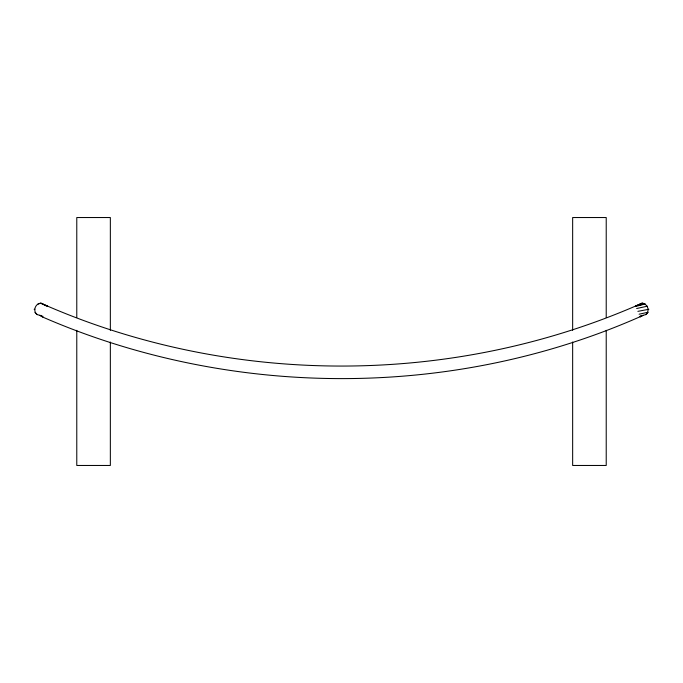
<?xml version="1.0" encoding="UTF-8"?>
<svg xmlns="http://www.w3.org/2000/svg" width="683" height="683" viewBox="0 0 683 683"><rect width="100%" height="100%" fill="white"/><g stroke="black" fill="none" stroke-linecap="round" stroke-linejoin="round"><path stroke-width="1.02" d="M645.751 314.65L645.887 314.547A6.198 5.421 66.5 0 0 647.706 312.319L648.176 309.279L647.168 306.24L644.94 304.012L642.105 303.201L637.948 304.977M642.652 315.478L643.198 315.358C454.929 399.529 231.614 399.29 42.67 317.049L43.003 316.289M648.022 312.379L645.887 314.547L639.997 316.289L640.33 317.049M638.477 305.045L642.105 303.201A6.198 5.421 66.5 0 1 644.94 304.012L635.753 306.428M642.105 303.201C453.119 387.013 229.881 387.013 40.895 303.201L38.06 304.012M640.799 316.058L643.198 315.358M639.1 314.206L647.706 312.319M636.65 308.511L647.168 306.24M637.879 311.354L648.85 309.279M34.978 312.379L37.249 314.65M635.421 305.668L644.94 304.012M34.15 309.279L34.824 309.279M45.676 305.335L47.579 305.668M42.67 317.049L39.802 315.358L40.348 315.478M39.802 315.358L42.201 316.058M41.04 315.708L37.113 314.547A6.198 5.421 -66.5 0 1 35.149 307.709A6.198 5.421 -66.5 0 1 40.895 303.201L45.052 304.977M40.895 303.201L47.247 306.428M606.222 317.561L606.222 217.536L572.653 217.536L572.653 330.324M606.222 330.324L606.222 465.465L572.653 465.465L572.653 342.029M110.347 330.324L110.347 217.536L76.778 217.536L76.778 317.561M110.347 342.029L110.347 465.465L76.778 465.465L76.778 330.324"/></g></svg>
